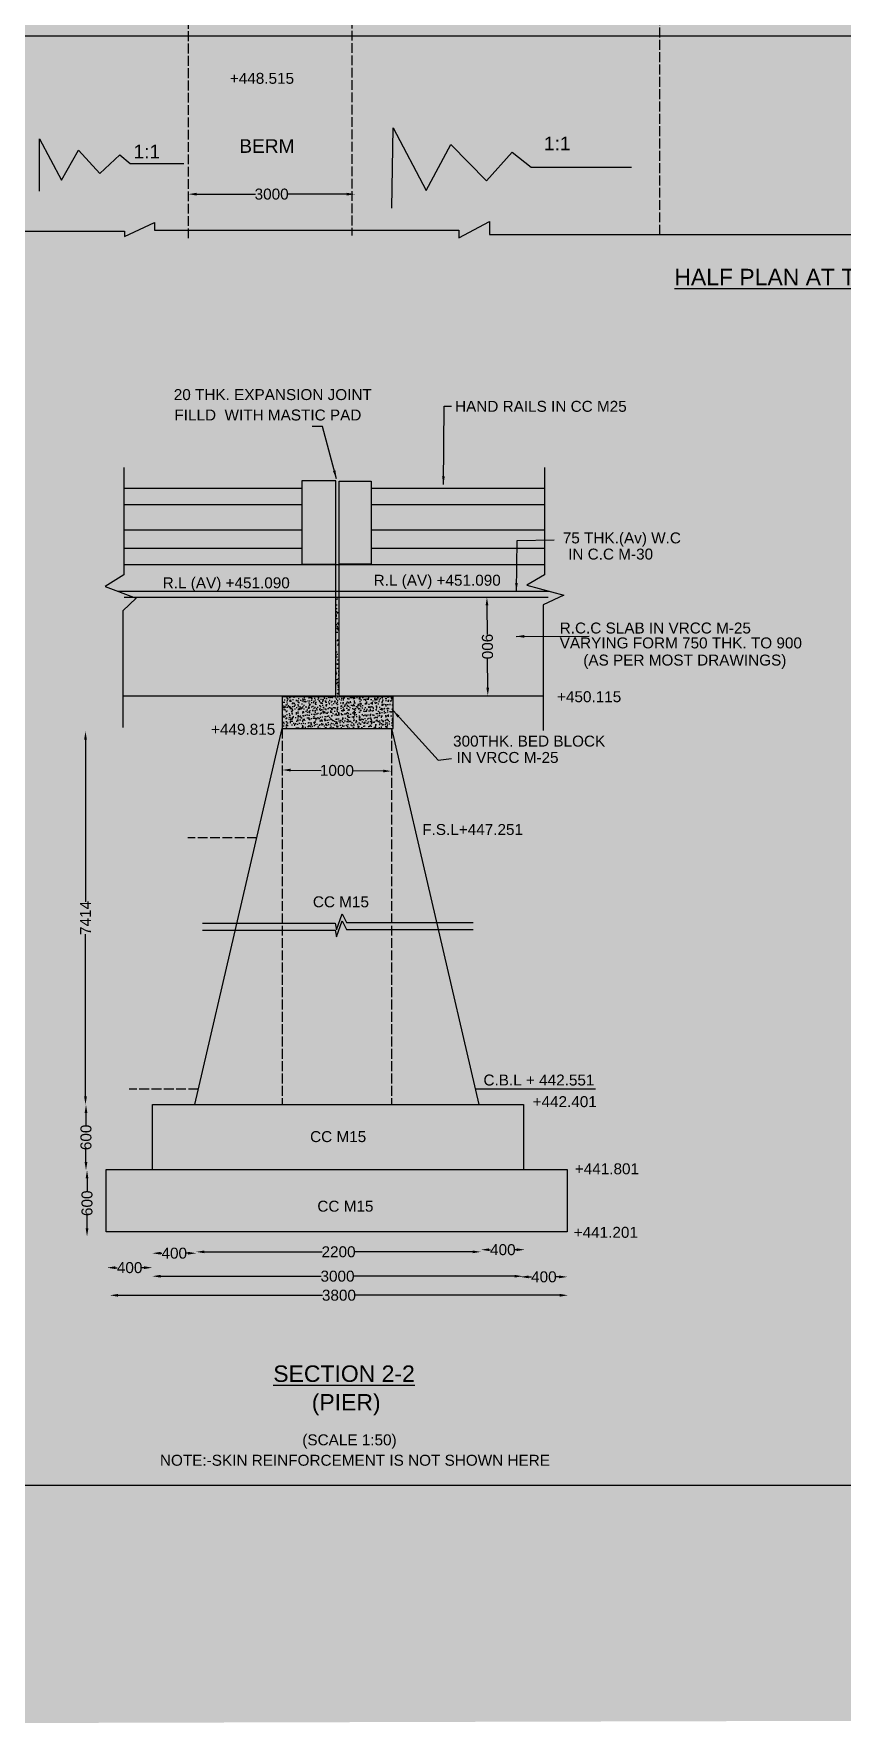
# Model space of a CAD drawing. Header units: millimetres. Extents: x 5124 to 107255, y 2311 to 94108.
# Drawn here: x 33783 to 48546, y 2311 to 33227 of the extents above; entities that cross this region are included whole.
import ezdxf

# ---------------------------------------------------------------- set-up
doc = ezdxf.new("R2010")
doc.units = ezdxf.units.MM
doc.header["$MEASUREMENT"] = 0
doc.linetypes.add('ACAD_ISO02W100', pattern=[15, 12, -3])
for name, color, linetype in [('DIMENSION', 7, 'Continuous'), ('DRAWING', 7, 'Continuous'), ('TEXT', 7, 'Continuous')]:
    doc.layers.add(name, color=color, linetype=linetype)
doc.styles.get("Standard").update_dxf_attribs({"font": 'arial.ttf'})
doc.dimstyles.get("Standard").update_dxf_attribs({"dimtxt": 200, "dimasz": 150, "dimexe": 0.18, "dimexo": 0.0625, "dimgap": 0.09, "dimtad": 0, "dimdec": 0, "dimzin": 0, "dimdsep": 46, "dimtxsty": 'Standard', "dimcen": 0.09, "dimse1": 1, "dimse2": 1, "dimadec": 0, "dimazin": 0, "dimtfac": 1, "dimtdec": 0, "dimtofl": 0, "dimtmove": 0, "dimatfit": 3, "dimfxl": 1, "dimtolj": 1, "dimtzin": 0, "dimarcsym": 0})

# ---------------------------------------------------------------- blocks, each defined once
blk = doc.blocks.new('*D92')
at = {"layer": 'Defpoints', "color": 0, "transparency": 16777216}
for p in [(35170, 10066), (43539, 10196), (43539, 10066)]:
    blk.add_point(p, dxfattribs=at)
at = {"layer": 'DIMENSION', "color": 0, "lineweight": -2, "transparency": 16777216}
for p, q in [((35320, 10196), (39056, 10196)), ((43389, 10196), (39653, 10196))]:
    blk.add_line(p, q, dxfattribs=at)
at = {"layer": 'DIMENSION', "color": 0, "transparency": 16777216}
for points in [[(35320, 10221), (35320, 10171), (35170, 10196)], [(43389, 10221), (43389, 10171), (43539, 10196)]]:
    blk.add_solid(points, dxfattribs=at)
at = {"layer": 'DIMENSION', "color": 0, "transparency": 16777216, "insert": (39355, 10196), "char_height": 200, "attachment_point": 5}
blk.add_mtext('\\A1;3800', dxfattribs=at)
blk = doc.blocks.new('*D93')
at = {"layer": 'Defpoints', "color": 0, "transparency": 16777216}
for p in [(35118, 10596), (35946, 10700), (35946, 10596)]:
    blk.add_point(p, dxfattribs=at)
at = {"layer": 'DIMENSION', "color": 0, "lineweight": -2, "transparency": 16777216}
for p, q in [((35268, 10700), (35307, 10700)), ((35796, 10700), (35757, 10700))]:
    blk.add_line(p, q, dxfattribs=at)
at = {"layer": 'DIMENSION', "color": 0, "transparency": 16777216}
for points in [[(35268, 10725), (35268, 10675), (35118, 10700)], [(35796, 10725), (35796, 10675), (35946, 10700)]]:
    blk.add_solid(points, dxfattribs=at)
at = {"layer": 'DIMENSION', "color": 0, "transparency": 16777216, "insert": (35532, 10700), "char_height": 200, "attachment_point": 5}
blk.add_mtext('\\A1;400', dxfattribs=at)
blk = doc.blocks.new('*D94')
at = {"layer": 'Defpoints', "color": 0, "transparency": 16777216}
for p in [(35946, 10700), (42712, 10700), (42712, 10544)]:
    blk.add_point(p, dxfattribs=at)
at = {"layer": 'DIMENSION', "color": 0, "lineweight": -2, "transparency": 16777216}
for p, q in [((36096, 10544), (39030, 10544)), ((42562, 10544), (39627, 10544))]:
    blk.add_line(p, q, dxfattribs=at)
at = {"layer": 'DIMENSION', "color": 0, "transparency": 16777216}
for points in [[(36096, 10569), (36096, 10519), (35946, 10544)], [(42562, 10569), (42562, 10519), (42712, 10544)]]:
    blk.add_solid(points, dxfattribs=at)
at = {"layer": 'DIMENSION', "color": 0, "transparency": 16777216, "insert": (39329, 10544), "char_height": 200, "attachment_point": 5}
blk.add_mtext('\\A1;3000', dxfattribs=at)
blk = doc.blocks.new('*D95')
at = {"layer": 'Defpoints', "color": 0, "transparency": 16777216}
for p in [(43527, 10532), (42670, 10395), (43527, 10395)]:
    blk.add_point(p, dxfattribs=at)
at = {"layer": 'DIMENSION', "color": 0, "lineweight": -2, "transparency": 16777216}
for p, q in [((42820, 10532), (42873, 10532)), ((43377, 10532), (43323, 10532))]:
    blk.add_line(p, q, dxfattribs=at)
at = {"layer": 'DIMENSION', "color": 0, "transparency": 16777216}
for points in [[(42820, 10557), (42820, 10507), (42670, 10532)], [(43377, 10557), (43377, 10507), (43527, 10532)]]:
    blk.add_solid(points, dxfattribs=at)
at = {"layer": 'DIMENSION', "color": 0, "transparency": 16777216, "insert": (43098, 10532), "char_height": 200, "attachment_point": 5}
blk.add_mtext('\\A1;400', dxfattribs=at)
blk = doc.blocks.new('*D96')
at = {"layer": 'Defpoints', "color": 0, "transparency": 16777216}
for p in [(35946, 10925), (36748, 10964), (36748, 10925)]:
    blk.add_point(p, dxfattribs=at)
at = {"layer": 'DIMENSION', "color": 0, "lineweight": -2, "transparency": 16777216}
for p, q in [((36096, 10964), (36122, 10964)), ((36598, 10964), (36572, 10964))]:
    blk.add_line(p, q, dxfattribs=at)
at = {"layer": 'DIMENSION', "color": 0, "transparency": 16777216}
for points in [[(36096, 10989), (36096, 10939), (35946, 10964)], [(36598, 10989), (36598, 10939), (36748, 10964)]]:
    blk.add_solid(points, dxfattribs=at)
at = {"layer": 'DIMENSION', "color": 0, "transparency": 16777216, "insert": (36347, 10964), "char_height": 200, "attachment_point": 5}
blk.add_mtext('\\A1;400', dxfattribs=at)
blk = doc.blocks.new('*D97')
at = {"layer": 'Defpoints', "color": 0, "transparency": 16777216}
for p in [(36748, 10964), (41948, 10989), (41948, 10964)]:
    blk.add_point(p, dxfattribs=at)
at = {"layer": 'DIMENSION', "color": 0, "lineweight": -2, "transparency": 16777216}
for p, q in [((36898, 10989), (39048, 10989)), ((41798, 10989), (39648, 10989))]:
    blk.add_line(p, q, dxfattribs=at)
at = {"layer": 'DIMENSION', "color": 0, "transparency": 16777216}
for points in [[(36898, 11014), (36898, 10964), (36748, 10989)], [(41798, 11014), (41798, 10964), (41948, 10989)]]:
    blk.add_solid(points, dxfattribs=at)
at = {"layer": 'DIMENSION', "color": 0, "transparency": 16777216, "insert": (39348, 10989), "char_height": 200, "attachment_point": 5}
blk.add_mtext('\\A1;2200', dxfattribs=at)
blk = doc.blocks.new('*D98')
at = {"layer": 'Defpoints', "color": 0, "transparency": 16777216}
for p in [(41948, 10989), (42750, 11028), (42750, 10989)]:
    blk.add_point(p, dxfattribs=at)
at = {"layer": 'DIMENSION', "color": 0, "lineweight": -2, "transparency": 16777216}
for p, q in [((42098, 11028), (42125, 11028)), ((42600, 11028), (42574, 11028))]:
    blk.add_line(p, q, dxfattribs=at)
at = {"layer": 'DIMENSION', "color": 0, "transparency": 16777216}
for points in [[(42098, 11053), (42098, 11003), (41948, 11028)], [(42600, 11053), (42600, 11003), (42750, 11028)]]:
    blk.add_solid(points, dxfattribs=at)
at = {"layer": 'DIMENSION', "color": 0, "transparency": 16777216, "insert": (42349, 11028), "char_height": 200, "attachment_point": 5}
blk.add_mtext('\\A1;400', dxfattribs=at)
blk = doc.blocks.new('*D99')
at = {"layer": 'Defpoints', "color": 0, "transparency": 16777216}
for p in [(34754, 12480), (34767, 12480), (34767, 11271)]:
    blk.add_point(p, dxfattribs=at)
at = {"layer": 'DIMENSION', "color": 0, "lineweight": -2, "transparency": 16777216}
for p, q in [((34754, 12330), (34754, 12097)), ((34754, 11421), (34754, 11655))]:
    blk.add_line(p, q, dxfattribs=at)
at = {"layer": 'DIMENSION', "color": 0, "transparency": 16777216}
for points in [[(34729, 12330), (34779, 12330), (34754, 12480)], [(34729, 11421), (34779, 11421), (34754, 11271)]]:
    blk.add_solid(points, dxfattribs=at)
at = {"layer": 'DIMENSION', "color": 0, "transparency": 16777216, "insert": (34754, 11876), "char_height": 200, "attachment_point": 5, "rotation": 90}
blk.add_mtext('\\A1;600', dxfattribs=at)
blk = doc.blocks.new('*D100')
at = {"layer": 'Defpoints', "color": 0, "transparency": 16777216}
for p in [(34735, 13677), (34754, 13677), (34754, 12480)]:
    blk.add_point(p, dxfattribs=at)
at = {"layer": 'DIMENSION', "color": 0, "lineweight": -2, "transparency": 16777216}
for p, q in [((34735, 13527), (34735, 13300)), ((34735, 12630), (34735, 12857))]:
    blk.add_line(p, q, dxfattribs=at)
at = {"layer": 'DIMENSION', "color": 0, "transparency": 16777216}
for points in [[(34710, 13527), (34760, 13527), (34735, 13677)], [(34710, 12630), (34760, 12630), (34735, 12480)]]:
    blk.add_solid(points, dxfattribs=at)
at = {"layer": 'DIMENSION', "color": 0, "transparency": 16777216, "insert": (34735, 13079), "char_height": 200, "attachment_point": 5, "rotation": 90}
blk.add_mtext('\\A1;600', dxfattribs=at)
blk = doc.blocks.new('*D101')
at = {"layer": 'Defpoints', "color": 0, "transparency": 16777216}
for p in [(34726, 20493), (34735, 20493), (34735, 13677)]:
    blk.add_point(p, dxfattribs=at)
at = {"layer": 'DIMENSION', "color": 0, "lineweight": -2, "transparency": 16777216}
for p, q in [((34726, 20343), (34726, 17382)), ((34726, 13827), (34726, 16787))]:
    blk.add_line(p, q, dxfattribs=at)
at = {"layer": 'DIMENSION', "color": 0, "transparency": 16777216}
for points in [[(34701, 20343), (34751, 20343), (34726, 20493)], [(34701, 13827), (34751, 13827), (34726, 13677)]]:
    blk.add_solid(points, dxfattribs=at)
at = {"layer": 'DIMENSION', "color": 0, "transparency": 16777216, "insert": (34726, 17085), "char_height": 200, "attachment_point": 5, "rotation": 90}
blk.add_mtext('\\A1;7414', dxfattribs=at)
blk = doc.blocks.new('*D102')
at = {"layer": 'Defpoints', "color": 0, "transparency": 16777216}
for p in [(38321, 19752), (40314, 19766), (40314, 19732)]:
    blk.add_point(p, dxfattribs=at)
at = {"layer": 'DIMENSION', "color": 0, "lineweight": -2, "transparency": 16777216}
for p, q in [((38471, 19785), (39029, 19780)), ((40164, 19768), (39607, 19774))]:
    blk.add_line(p, q, dxfattribs=at)
at = {"layer": 'DIMENSION', "color": 0, "transparency": 16777216}
for points in [[(38471, 19810), (38471, 19760), (38321, 19787)], [(40164, 19793), (40164, 19743), (40314, 19766)]]:
    blk.add_solid(points, dxfattribs=at)
at = {"layer": 'DIMENSION', "color": 0, "transparency": 16777216, "insert": (39318, 19777), "char_height": 200, "attachment_point": 5, "rotation": 359.4189}
blk.add_mtext('\\A1;1000', dxfattribs=at)
blk = doc.blocks.new('*D121')
at = {"layer": 'Defpoints', "color": 0, "transparency": 16777216}
for p in [(42046, 22940), (42062, 21142), (42074, 21142)]:
    blk.add_point(p, dxfattribs=at)
at = {"layer": 'DIMENSION', "color": 0, "lineweight": -2, "transparency": 16777216}
for p, q in [((42059, 22790), (42064, 22261)), ((42073, 21292), (42068, 21820))]:
    blk.add_line(p, q, dxfattribs=at)
at = {"layer": 'DIMENSION', "color": 0, "transparency": 16777216}
for points in [[(42084, 22790), (42034, 22790), (42058, 22940)], [(42098, 21292), (42048, 21292), (42074, 21142)]]:
    blk.add_solid(points, dxfattribs=at)
at = {"layer": 'DIMENSION', "color": 0, "transparency": 16777216, "insert": (42066, 22041), "char_height": 200, "attachment_point": 5, "rotation": 270.5044}
blk.add_mtext('\\A1;900', dxfattribs=at)
blk = doc.blocks.new('*D123')
at = {"layer": 'Defpoints', "color": 0, "transparency": 16777216}
for p in [(39647, 30300), (36606, 30215), (39647, 30215)]:
    blk.add_point(p, dxfattribs=at)
at = {"layer": 'TEXT', "color": 0, "lineweight": -2, "transparency": 16777216}
for p, q in [((36756, 30300), (37828, 30300)), ((39497, 30300), (38425, 30300))]:
    blk.add_line(p, q, dxfattribs=at)
at = {"layer": 'TEXT', "color": 0, "transparency": 16777216}
for points in [[(36756, 30325), (36756, 30275), (36606, 30300)], [(39497, 30325), (39497, 30275), (39647, 30300)]]:
    blk.add_solid(points, dxfattribs=at)
at = {"layer": 'TEXT', "color": 0, "transparency": 16777216, "insert": (38126, 30300), "char_height": 200, "attachment_point": 5}
blk.add_mtext('\\A1;3000', dxfattribs=at)

msp = doc.modelspace()

# ---------------------------------------------------------------- hatches: boundary and pattern name
at = {"layer": 'DRAWING'}
h = msp.add_hatch(dxfattribs=at)
h.set_pattern_fill('AR-CONC', color=256, scale=25)
h.set_pattern_definition([(50, (0, 0), (179.31505, -15.68803), [18.75, -206.25]), (355, (0, 0), (-34.68783, 188.04803), [15, -165]), (100.45144, (14.94, -1.3), (144.62721, 172.36), [15.93505, -175.28553]), (46.1842, (0, 50), (266.81033, -41.37982), [28.125, -309.375]), (96.63564, (22.23, 46.55), (233.6655, 243.52965), [23.9026, -262.92844]), (351.18416, (0, 50), (233.6655, 243.52965), [22.5, -247.5]), (21, (25, 37.5), (149.22676, -100.65472), [18.75, -206.25]), (326, (25, 37.5), (60.82883, 181.2875), [15, -165]), (71.45144, (37.44, 29.11), (210.0556, 80.63279), [15.93505, -175.28553]), (37.5, (0, 0), (3.039964, 83.223463), [0, -163, 0, -167.5, 0, -165.625]), (7.5, (0, 0), (65.767384, 98.60293), [0, -95.5, 0, -159.25, 0, -63.125]), (327.5, (-55.75, 0), (133.45561, -5.638718), [0, -62.5, 0, -195, 0, -258.75]), (317.5, (-80.75, 0), (145.79654, 25.02625), [0, -81.25, 0, -129.5, 0, -183.75])])
h.paths.add_polyline_path([(107011.7, 94107.7), (5124.3, 93837.3), (5367.1, 2311.4), (107254.5, 2581.7)])
h.paths.add_polyline_path([(21019.7, 22610), (21019.7, 20785.6), (21759, 20785.6), (21754.4, 20385.8), (22844.3, 17308.5), (21218.5, 17308.5), (21150.4, 17475.9), (21045.7, 17188.3), (20982.9, 17334.7), (19394.6, 17334.7), (20192.7, 20385.8), (20192.7, 21541.3), (14148.7, 21541.3), (14148.7, 21735.7), (14148.7, 22876.4), (19701.7, 22876.4), (19701.7, 24439.3), (20009.6, 24648), (20603.6, 24648), (20906, 24450.3), (20894.6, 22876.4), (20916.1, 21735.7), (20916.1, 20785.6), (21019.7, 20785.6), (21019.7, 24380.7), (21605.5, 24380.7), (21605.5, 24303.4), (26837.7, 24303.4), (26837.7, 22610)], flags=16)
h.paths.add_polyline_path([(21150.4, 17339.9), (21218.5, 17172.6), (22892.5, 17172.6), (23870.9, 14409.9), (24480.7, 14409.9), (24480.7, 13462), (18091.7, 13462), (18091.7, 14409.9), (18629.7, 14409.9), (19359.1, 17198.7), (20982.9, 17198.7), (21045.7, 17052.3)], flags=16)
h.paths.add_polyline_path([(75557.4, 27218.3), (75557.4, 35101.3), (86582.6, 35101.3), (86582.6, 27218.3)], flags=16)
h.paths.add_polyline_path([(42496.5, 74827.2), (42496.5, 75414.7), (42899.6, 75414.7), (42899.6, 76021.1), (43288.5, 76021.1), (43304.2, 76172.2), (43063.8, 76136), (37404.1, 81735.8), (35466.9, 81732.8), (36670.5, 79205.6), (37067.4, 79205.6), (37067.4, 78578.9), (32761.7, 78578.9), (30377.2, 78586.1), (30377.2, 79205.6), (30647.4, 79205.6), (30647.4, 84591.2), (24549.7, 84591.2), (24505.5, 84513.4), (24442.1, 84591.2), (23327.3, 84591.2), (23283.1, 84513.4), (23219.7, 84591.2), (30647.4, 84591.2), (30647.4, 84675.1), (30647.4, 85571.6), (33531.9, 85571.6), (33531.9, 85774.9), (33701.5, 85876.6), (34000, 85869.8), (34149.2, 85774.9), (34150.6, 85660.3), (34468.3, 85660.3), (34468.3, 85609.8), (36237.7, 85609.8), (36237.7, 85650.1), (36422.7, 85650.1), (36422.7, 85609.8), (38240.7, 85609.8), (38240.7, 85650.1), (38425.7, 85650.1), (38425.7, 85609.8), (40211.1, 85609.8), (40211.1, 85650.1), (40396.1, 85650.1), (40396.1, 85609.8), (42214.8, 85609.8), (42214.8, 85650.1), (42399.8, 85650.1), (42399.8, 85609.8), (44242.9, 85609.8), (44242.9, 85636.7), (44852.9, 85636.7), (44852.9, 85609.8), (46606.5, 85609.8), (46606.5, 85650.1), (46791.5, 85650.1), (46791.5, 85609.8), (48612.2, 85609.8), (48612.2, 85650.1), (48797.2, 85650.1), (48797.2, 85609.8), (50612.5, 85609.8), (50612.5, 85650.1), (50797.5, 85650.1), (50797.5, 85609.8), (52623.1, 85609.8), (52623.1, 85650.1), (52808.1, 85650.1), (52808.1, 85609.8), (54668, 85609.8), (54668, 85636.7), (55278, 85636.7), (55278, 85609.8), (57059.2, 85609.8), (57059.2, 85650.1), (57244.2, 85650.1), (57244.2, 85609.8), (59064.4, 85609.8), (59064.4, 85650.1), (59249.4, 85650.1), (59249.4, 85609.8), (61066.1, 85609.8), (61066.1, 85650.1), (61251.1, 85650.1), (61251.1, 85609.8), (63074.8, 85609.8), (63074.8, 85650.1), (63259.8, 85650.1), (63259.8, 85609.8), (65106.9, 85609.8), (65106.9, 85636.7), (65434.4, 85636.7), (65434.4, 85678.8), (65598.7, 85840.4), (65872.9, 85840.4), (66045.2, 85735), (66045.2, 85597.8), (68949.3, 85597.8), (68949.3, 84675.1), (68949.3, 79205.6), (69219.5, 79205.6), (69219.5, 78586.1), (66834.9, 78586.1), (66834.9, 78578.9), (62529.2, 78578.9), (62529.2, 79205.6), (62926.2, 79205.6), (64153.3, 81782.2), (62122.6, 81782.2), (56545, 76172.2), (56280.2, 76172.2), (56297.1, 76021.1), (56704, 76021.1), (56704, 75414.7), (57102.4, 75414.7), (57102.4, 74827.2), (52923.6, 74827.2), (52923.6, 75414.7), (53326.8, 75414.7), (53326.8, 76021.1), (53715.6, 76021.1), (53731.4, 76172.2), (45853.1, 76172.2), (45869.9, 76021.1), (46276.8, 76021.1), (46276.8, 75414.7), (46675.3, 75414.7), (46675.3, 74827.2)], flags=16)
h.paths.add_polyline_path([(44058.8, 76172.2), (44058.8, 77140.8), (40318.6, 80857.7), (44058.8, 80857.7), (44058.8, 83423.8), (44058.8, 83695.6), (34665, 83695.6), (34665, 83532.2), (34505, 83695.6), (33656.8, 83695.6), (33663.4, 83416.7), (33663.4, 82517.9), (31506, 84675.1), (34162.2, 84675.1), (44531.9, 84675.1), (44531.9, 84894), (54961.8, 84894), (54961.8, 84675.1), (65434.4, 84675.1), (68039.4, 84675.1), (65933.3, 82562.7), (65933.3, 83416.7), (65939.9, 83695.6), (65066.6, 83695.6), (64931.6, 83560.5), (64931.6, 83695.6), (57003.7, 83695.6), (55472.8, 83695.6), (55472.8, 83423.8), (55472.8, 80857.7), (59222.6, 80857.7), (56436.1, 78042.2), (55472.8, 77105.7), (55472.8, 76172.2), (54486, 76172.2), (54486, 80857.7), (45045.6, 80857.7), (45045.6, 76160.2), (45033.5, 76172.2)], flags=0)
h.paths.add_polyline_path([(93301.3, 19083.7), (105211.6, 19083.7), (105211.6, 14774.7), (93301.3, 14774.7)], flags=16)
h.paths.add_polyline_path([(97522.9, 17093.5), (97522.9, 17936.2), (103814.9, 17945.8), (103818, 17099.1)], flags=0)
h.paths.add_polyline_path([(94970.6, 34879.1), (104993.1, 34879.1), (104993.1, 20544.9), (94970.6, 20544.9)], flags=16)
h.paths.add_polyline_path([(96480.2, 33227.4), (101795.3, 33232.7), (101818.2, 21277.4), (96514.4, 21270.8)], flags=0)
h.paths.add_polyline_path([(95100.1, 13606.6), (105980.9, 13606.6), (105980.9, 6723.5), (95100.1, 6723.5)], flags=16)
h.paths.add_polyline_path([(103876.6, 8707.7), (103877.3, 8307.4), (97633.3, 8295.6), (97633.3, 8695.6)], flags=0)
h.paths.add_polyline_path([(77347.7, 71608.9), (77347.7, 79604.4), (87808.8, 79604.4), (87808.8, 71608.9)], flags=16)
h.paths.add_polyline_path([(77790.4, 76359.8), (80914.6, 77018.3), (80922.1, 77098.2), (77807.6, 76648.2), (80940.4, 77293.8), (82136.6, 77273.7), (86414.8, 77891.8), (83814.6, 77245.4), (86375.3, 77621.8), (83816.2, 77008.8), (82240.8, 77014)], flags=0)
h.paths.add_polyline_path([(85267, 83446.9), (85267, 87345), (84711.8, 87345), (84647.3, 87223.7), (84570.4, 87345), (85267, 87345), (85267, 83446.9), (86156.7, 83446.9), (86247.7, 83174.2), (86369, 83608.4), (86500.4, 83386.3), (87319.3, 83386.3), (87319.3, 87365.2), (88296.7, 87365.2), (88232.2, 87243.9), (88155.3, 87365.2), (87319.3, 87365.2), (87319.3, 83386.3), (86500.4, 83386.3), (86369, 83608.4), (86247.7, 83174.2), (86156.7, 83446.9)], flags=16)
h.paths.add_polyline_path([(20899.3, 22625.6), (14148.7, 22625.6), (14148.7, 21735.7), (20192.7, 21735.7), (20916.1, 21735.7)], flags=0)
h = msp.add_hatch(dxfattribs=at)
h.set_pattern_fill('AR-CONC', color=256, scale=20)
h.set_pattern_definition([(50, (0, 0), (143.45204, -12.55043), [15, -165]), (355, (0, 0), (-27.75027, 150.43843), [12, -132]), (100.45144, (11.95, -1.05), (115.70177, 137.888), [12.74804, -140.22842]), (46.1842, (0, 40), (213.44827, -33.10386), [22.5, -247.5]), (96.63564, (17.79, 37.24), (186.9324, 194.8237), [19.1221, -210.3428]), (351.18416, (0, 40), (186.9324, 194.8237), [18, -198]), (21, (20, 30), (119.3814, -80.52378), [15, -165]), (326, (20, 30), (48.66307, 145.03), [12, -132]), (71.45144, (29.95, 23.29), (168.04448, 64.50623), [12.74804, -140.22842]), (37.5, (0, 0), (2.43197, 66.57877), [0, -130.4, 0, -134, 0, -132.5]), (7.5, (0, 0), (52.61391, 78.88234), [0, -76.4, 0, -127.4, 0, -50.5]), (327.5, (-44.6, 0), (106.76449, -4.510974), [0, -50, 0, -156, 0, -207]), (317.5, (-64.6, 0), (116.63723, 20.021), [0, -65, 0, -103.6, 0, -147])])
h.paths.add_polyline_path([(43524.6, 12495.2), (35104.5, 12495.2), (35104.5, 11353.8), (43524.6, 11353.8)])
h.paths.add_polyline_path([(42725.8, 13680.9), (35947.6, 13680.9), (35947.6, 12495.2), (42725.8, 12495.2)])
h.paths.add_polyline_path([(40313.8, 16873.6), (39496.2, 16873.6), (39413.6, 17032.7), (39313.3, 16738), (39283.8, 16861.8), (38320.9, 16861.8), (38320.9, 13680.9), (40313.8, 13680.9)])
h.paths.add_polyline_path([(38320.9, 16861.8), (37462.9, 16861.8), (36721.6, 13680.9), (38320.9, 13680.9)])
h.paths.add_polyline_path([(41166.9, 16873.6), (40313.8, 16873.6), (40313.8, 13680.9), (41909.1, 13680.9)])
h.paths.add_polyline_path([(40313.8, 20543.9), (40313.8, 17003.2), (41136.8, 17003.2)])
h.paths.add_polyline_path([(40313.8, 20543.9), (38320.9, 20543.9), (38320.9, 16991.4), (39283.8, 16991.4), (39313.3, 16867.7), (39413.6, 17162.3), (39496.2, 17003.2), (40313.8, 17003.2)])
h.paths.add_polyline_path([(38320.9, 20543.9), (37493.1, 16991.4), (38320.9, 16991.4)])
h.paths.add_polyline_path([(39297.1, 22939.8), (35606.2, 22939.8), (35652.3, 22922.2), (35410.4, 22694.1), (35410.4, 21141.7), (39297.1, 21141.7)])
h.paths.add_polyline_path([(43083.6, 22801.4), (43459.9, 22975.9), (43190.2, 23051.4), (39358.2, 23051.4), (39358.2, 21141.7), (43083.6, 21141.7)])
h.paths.add_polyline_path([(38908.9, 11667.4), (40037, 11667.4), (40037, 11977.7), (38908.9, 11977.7)], flags=24)
h.paths.add_polyline_path([(38777, 12938), (39905.1, 12938), (39905.1, 13248.2), (38777, 13248.2)], flags=24)
h.paths.add_polyline_path([(38827.5, 17224.8), (39955.6, 17224.8), (39955.6, 17535), (38827.5, 17535)], flags=24)
h = msp.add_hatch(dxfattribs=at)
h.set_pattern_fill('AR-CONC', color=256, scale=20)
h.set_pattern_definition([(50, (0, 0), (143.45204, -12.55043), [15, -165]), (355, (0, 0), (-27.75027, 150.43843), [12, -132]), (100.4514, (11.95, -1.05), (115.70188, 137.8879), [12.74804, -140.2284]), (46.1842, (0, 40), (213.4482, -33.1038), [22.5, -247.5]), (96.6356, (17.79, 37.24), (186.9325, 194.8236), [19.1221, -210.3426]), (351.1842, (0, 40), (186.9324, 194.8237), [18, -198]), (21, (20, 30), (119.3814, -80.52378), [15, -165]), (326, (20, 30), (48.66307, 145.03), [12, -132]), (71.4514, (29.95, 23.29), (168.04453, 64.5061), [12.74804, -140.2284]), (37.5, (0, 0), (2.43197, 66.57877), [0, -130.4, 0, -134, 0, -132.5]), (7.5, (0, 0), (52.61391, 78.88234), [0, -76.4, 0, -127.4, 0, -50.5]), (327.5, (-44.6, 0), (106.76449, -4.510974), [0, -50, 0, -156, 0, -207]), (317.5, (-64.6, 0), (116.63723, 20.021), [0, -65, 0, -103.6, 0, -147])])
h.paths.add_polyline_path([(40343.7, 21120.5), (39358.2, 21120.5), (39358.2, 22939.8), (39297.1, 22939.8), (39297.1, 21120.5), (38320.9, 21120.5), (38320.9, 20543.9), (40343.7, 20543.9)])
h = msp.add_hatch(dxfattribs=at)
h.set_pattern_fill('AR-CONC', color=256, scale=20)
h.set_pattern_definition([(50, (0, 0), (143.45204, -12.55043), [15, -165]), (355, (0, 0), (-27.75027, 150.43843), [12, -132]), (100.4514, (11.95, -1.05), (115.70188, 137.8879), [12.74804, -140.2284]), (46.1842, (0, 40), (213.4482, -33.1038), [22.5, -247.5]), (96.6356, (17.79, 37.24), (186.9325, 194.8236), [19.1221, -210.3426]), (351.1842, (0, 40), (186.9324, 194.8237), [18, -198]), (21, (20, 30), (119.3814, -80.52378), [15, -165]), (326, (20, 30), (48.66307, 145.03), [12, -132]), (71.4514, (29.95, 23.29), (168.04453, 64.5061), [12.74804, -140.2284]), (37.5, (0, 0), (2.43197, 66.57877), [0, -130.4, 0, -134, 0, -132.5]), (7.5, (0, 0), (52.61391, 78.88234), [0, -76.4, 0, -127.4, 0, -50.5]), (327.5, (-44.6, 0), (106.76449, -4.510974), [0, -50, 0, -156, 0, -207]), (317.5, (-64.6, 0), (116.63723, 20.021), [0, -65, 0, -103.6, 0, -147])])
h.paths.add_polyline_path([(38320.9, 16991.4), (37493.1, 16991.4), (37462.9, 16861.8), (38320.9, 16861.8)])
h.paths.add_polyline_path([(39283.8, 16991.4), (38320.9, 16991.4), (38320.9, 16861.8), (39283.8, 16861.8), (39313.3, 16738), (39413.6, 17032.7), (39496.2, 16873.6), (40313.8, 16873.6), (40313.8, 17003.2), (39496.2, 17003.2), (39413.6, 17162.3), (39313.3, 16867.7)])
h.paths.add_polyline_path([(41136.8, 17003.2), (40313.8, 17003.2), (40313.8, 16873.6), (41166.9, 16873.6)])

# ---------------------------------------------------------------- linework, layer by layer
msp.add_lwpolyline([(105980.9, 6723.5), (9838.4, 6723.5), (9838.4, 89138.5), (105980.9, 89138.5)], close=True)
at = {"layer": 'DRAWING', "linetype": 'ACAD_ISO02W100', "ltscale": 15}
for points in [[(36606.2, 29495.6), (36606.2, 34155.6), (34534.7, 44193.3)], [(37564.6, 44193.3), (39589.7, 34182.5), (39589.7, 29546.9)], [(45214.3, 29561.1), (45214.3, 34138.6), (43141.1, 44193.3)], [(38320.9, 20543.9), (38320.9, 13680.9)], [(40313.8, 20543.9), (40313.8, 13680.9)], [(37856.4, 18550.4), (36595.9, 18550.4)], [(36786.4, 13958.9), (35526, 13958.9)]]:
    msp.add_lwpolyline(points, dxfattribs=at)
at = {"layer": 'DRAWING'}
for points in [[(24892.8, 33188.5), (73063, 33188.5)], [(33887.7, 30352.8), (33887.7, 31310.7), (34286.2, 30555.2), (34596.8, 31101.6), (34988.5, 30676.6), (35353.2, 31020.7), (35542.3, 30858.7), (36521.6, 30858.7)], [(40324.1, 30044.5), (40343.6, 31508), (40949.2, 30366.4), (41398.5, 31205.5), (42053, 30542.1), (42521.8, 31068.9), (42863.7, 30795.7), (44700.1, 30795.7)], [(29879.5, 29623), (35439.7, 29623), (35439.7, 29525.1), (35988.4, 29784.3), (35988.4, 29643.6), (41546.4, 29643.6), (41546.4, 29501.9), (42107.3, 29798.1), (42107.3, 29561.1), (52944.5, 29561.1)], [(35423.8, 25311.6), (35423.8, 23351.8), (35087.8, 23137), (35652.3, 22922.2), (35410.4, 22694.1), (35410.4, 20559.8)], [(39297.1, 21120.5), (39297.1, 25068.8), (38678.2, 25068.8), (38678.2, 23547.2), (39297.1, 23547.2)], [(39358.2, 21120.5), (39358.2, 25059), (39946.5, 25059), (39946.5, 23543.3), (39358.2, 23543.3)], [(43110.5, 25311.6), (43110.5, 23351.8), (42788, 23163.9), (43459.9, 22975.9), (43083.6, 22801.4), (43083.6, 20506.1)], [(35423.8, 24930.1), (38678.2, 24930.1)], [(39946.5, 24930.1), (43110.5, 24930.1)], [(35423.8, 24631.5), (38678.2, 24631.5)], [(39946.5, 24631.5), (43110.5, 24631.5)], [(35423.8, 24170.1), (38678.2, 24170.1)], [(39946.5, 24170.1), (43110.5, 24170.1)], [(35423.8, 23835.4), (38678.2, 23835.4)], [(39946.5, 23835.4), (43110.5, 23835.4)], [(35423.8, 23536.8), (43110.5, 23536.8)], [(35313, 23051.4), (43190.2, 23051.4)], [(35434.3, 22939.8), (43178, 22939.8)], [(35410.4, 21141.7), (39297.1, 21141.7)], [(39297.1, 21120.5), (38320.9, 21120.5), (38320.9, 20543.9), (40343.7, 20543.9), (40343.7, 21120.5), (39358.2, 21120.5)], [(39358.2, 21141.7), (43083.6, 21141.7)], [(36721.6, 13680.9), (38320.9, 20543.9), (40313.8, 20543.9), (41909.1, 13680.9)], [(36864.7, 16991.4), (39283.8, 16991.4), (39313.3, 16867.7), (39413.6, 17162.3), (39496.2, 17003.2), (41809, 17003.2)], [(36864.7, 16861.8), (39283.8, 16861.8), (39313.3, 16738), (39413.6, 17032.7), (39496.2, 16873.6), (41809, 16873.6)], [(35947.6, 12495.2), (35947.6, 13680.9), (42725.8, 13680.9), (42725.8, 12495.2)]]:
    msp.add_lwpolyline(points, dxfattribs=at)
at = {"layer": 'DRAWING', "linetype": 'ACAD_ISO02W100'}
msp.add_lwpolyline([(41843.5, 13963), (44040.7, 13963)], dxfattribs=at)
at = {"layer": 'DRAWING'}
msp.add_lwpolyline([(35104.5, 12495.2), (43524.6, 12495.2), (43524.6, 11353.8), (35104.5, 11353.8)], close=True, dxfattribs=at)

# ---------------------------------------------------------------- texts
at = {"layer": 'TEXT'}
for s, height, p in [('+448.515', 200, (37362.4, 32314.8)), ('BERM', 250, (37534.7, 31053.9)), ('1:1', 250, (43100.3, 31101.5)), ('1:1', 250, (35602.4, 30952.8)), ('%%UHALF PLAN AT TOP AND  HALF PLAN AT BOTTOM', 300, (45481.6, 28636.8)), ('20 THK. EXPANSION JOINT', 200, (36338.3, 26540.7)), ('FILLD  WITH MASTIC PAD', 200, (36349.9, 26167.8)), ('HAND RAILS IN CC M25', 200, (41475.7, 26326.1)), ('75 THK.(Av) W.C', 200, (43444, 23923.9)), ('IN C.C M-30', 200, (43541, 23628.5)), ('R.L (AV) +451.090', 200, (36135.7, 23103.8)), ('R.L (AV) +451.090', 200, (39989, 23151.3)), ('R.C.C SLAB IN VRCC M-25', 200, (43387.3, 22278.6)), ('VARYING FORM 750 THK. TO 900', 200, (43387.3, 22006.9)), ('(AS PER MOST DRAWINGS)', 200, (43818.1, 21693.4)), ('+450.115', 200, (43338.4, 21024.6)), ('+449.815', 200, (37018.6, 20429.5)), ('300THK. BED BLOCK', 200, (41439.6, 20213.8)), ('IN VRCC M-25', 200, (41503.5, 19915.7)), ('F.S.L+447.251', 200, (40876.7, 18600.7)), ('CC M15', 200, (38879.2, 17279.9)), ('C.B.L + 442.551', 200, (41994.9, 14026.2)), ('+442.401', 200, (42892.3, 13631.7)), ('CC M15', 200, (38828.7, 12993.1)), ('+441.801', 200, (43663.2, 12405.4)), ('CC M15', 200, (38960.6, 11722.5)), ('+441.201', 200, (43643.1, 11245.6)), ('%%USECTION 2-2', 300, (38156.1, 8615.1)), ('(PIER)', 300, (38858.7, 8092.6)), ('(SCALE 1:50)', 200, (38685.8, 7456.9)), ('NOTE:-SKIN REINFORCEMENT IS NOT SHOWN HERE', 200, (36085.5, 7083.9))]:
    msp.add_text(s, height=height, dxfattribs=at).set_placement(p)

# ---------------------------------------------------------------- dimensions: what is measured, and where the dimension line sits
at = {"layer": 'DIMENSION'}
for p1, p2, distance, text, picture, middle in [((42046.2, 22939.8), (42062.1, 21141.7), 11.8, '900', '*D121', (42066, 22040.8)), ((34734.5, 13676.6), (34734.5, 20492.7), 8.1, '7414', '*D101', (34726.4, 17084.6)), ((38320.9, 19752.1), (40313.8, 19731.9), 34.5, '1000', '*D102', (39317.7, 19776.6)), ((34754, 12480.5), (34754, 13676.6), 19.5, '600', '*D100', (34734.5, 13078.5)), ((34767.1, 11271.4), (34767.1, 12480.5), 13, '600', '*D99', (34754, 11875.9)), ((41948.3, 10989.4), (42750.4, 10989.4), 38.8, '400', '*D98', (42349.3, 11028.2)), ((35117.8, 10596.3), (35945.8, 10596.3), 103.4, '400', '*D93', (35531.8, 10699.7)), ((35945.8, 10924.8), (36747.8, 10924.8), 38.8, '400', '*D96', (36346.8, 10963.6)), ((36747.8, 10963.6), (41948.3, 10963.6), 25.8, '2200', '*D97', (39348.1, 10989.4)), ((35945.8, 10699.7), (42711.6, 10699.7), -155.9, '3000', '*D94', (39328.7, 10543.8)), ((42669.7, 10394.6), (43526.6, 10394.6), 137, '400', '*D95', (43098.2, 10531.7)), ((35169.6, 10066.5), (43539.5, 10066.5), 129.2, '3800', '*D92', (39354.5, 10195.7))]:
    dim = msp.add_aligned_dim(p1=p1, p2=p2, distance=distance, text=text, dimstyle='Standard', dxfattribs=at)
    dim.commit()
    dim.dimension.update_dxf_attribs({"geometry": picture, "text_midpoint": middle})
at = {"layer": 'TEXT'}
dim = msp.add_aligned_dim(p1=(36606.2, 30214.9), p2=(39646.7, 30214.9), distance=84.6, text='3000', dimstyle='Standard', dxfattribs=at)
dim.commit()
dim.dimension.update_dxf_attribs({"geometry": '*D123', "text_midpoint": (38126.5, 30299.5)})

# ---------------------------------------------------------------- leaders
at = {"layer": 'DIMENSION'}
msp.add_leader([(42589.7, 22225.5), (43924.7, 22230.7)], dimstyle='Standard', override={"dimgap": 0.09, "dimtad": 0}, dxfattribs=at)
at = {"layer": 'TEXT'}
for points in [[(41262.4, 24996.6), (41276.6, 26426.9), (41408.4, 26426.9)], [(39307.7, 25104.8), (39053.3, 26059.9), (38864.9, 26055.2)], [(42595.4, 23051.4), (42611.2, 23977.7), (43286.6, 23988.2)], [(40343.7, 20872.2), (41166.5, 19964.3), (41412.4, 19996.3)]]:
    msp.add_leader(points, dimstyle='Standard', override={"dimgap": 0.09, "dimtad": 0}, dxfattribs=at)

doc.saveas('drawing.dxf')
